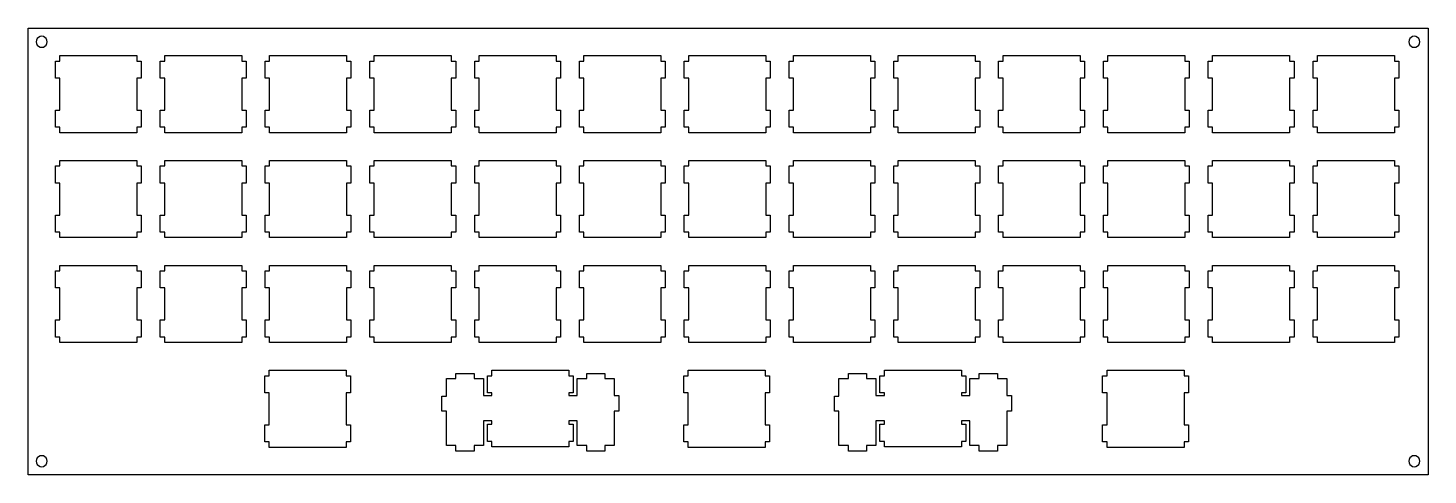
# Model space of a CAD drawing. Extents: x 0 to 2545, y -262 to 550.
import ezdxf

# ---------------------------------------------------------------- set-up
doc = ezdxf.new("R2010")
doc.units = 0

msp = doc.modelspace()

# ---------------------------------------------------------------- linework, layer by layer
for points in [[(0, 550), (2545, 550), (2545, -261.5), (0, -261.5), (0, 550)], [(35, 525), (34.5, 528.1), (33.1, 530.9), (30.9, 533.1), (28.1, 534.5), (25, 535), (21.9, 534.5), (19.1, 533.1), (16.9, 530.9), (15.5, 528.1), (15, 525), (15.5, 521.9), (16.9, 519.1), (19.1, 516.9), (21.9, 515.5), (25, 515), (28.1, 515.5), (30.9, 516.9), (33.1, 519.1), (34.5, 521.9), (35, 525)], [(2530, 525), (2529.5, 528.1), (2528.1, 530.9), (2525.9, 533.1), (2523.1, 534.5), (2520, 535), (2516.9, 534.5), (2514.1, 533.1), (2511.9, 530.9), (2510.5, 528.1), (2510, 525), (2510.5, 521.9), (2511.9, 519.1), (2514.1, 516.9), (2516.9, 515.5), (2520, 515), (2523.1, 515.5), (2525.9, 516.9), (2528.1, 519.1), (2529.5, 521.9), (2530, 525)], [(58, 500), (198, 500), (198, 490), (206, 490), (206, 459), (198, 459), (198, 401), (206, 401), (206, 370), (198, 370), (198, 360), (58, 360), (58, 370), (50, 370), (50, 401), (58, 401), (58, 459), (50, 459), (50, 490), (58, 490), (58, 500)], [(248.5, 500), (388.5, 500), (388.5, 490), (396.5, 490), (396.5, 459), (388.5, 459), (388.5, 401), (396.5, 401), (396.5, 370), (388.5, 370), (388.5, 360), (248.5, 360), (248.5, 370), (240.5, 370), (240.5, 401), (248.5, 401), (248.5, 459), (240.5, 459), (240.5, 490), (248.5, 490), (248.5, 500)], [(439, 500), (579, 500), (579, 490), (587, 490), (587, 459), (579, 459), (579, 401), (587, 401), (587, 370), (579, 370), (579, 360), (439, 360), (439, 370), (431, 370), (431, 401), (439, 401), (439, 459), (431, 459), (431, 490), (439, 490), (439, 500)], [(629.5, 500), (769.5, 500), (769.5, 490), (777.5, 490), (777.5, 459), (769.5, 459), (769.5, 401), (777.5, 401), (777.5, 370), (769.5, 370), (769.5, 360), (629.5, 360), (629.5, 370), (621.5, 370), (621.5, 401), (629.5, 401), (629.5, 459), (621.5, 459), (621.5, 490), (629.5, 490), (629.5, 500)], [(820, 500), (960, 500), (960, 490), (968, 490), (968, 459), (960, 459), (960, 401), (968, 401), (968, 370), (960, 370), (960, 360), (820, 360), (820, 370), (812, 370), (812, 401), (820, 401), (820, 459), (812, 459), (812, 490), (820, 490), (820, 500)], [(1010.5, 500), (1150.5, 500), (1150.5, 490), (1158.5, 490), (1158.5, 459), (1150.5, 459), (1150.5, 401), (1158.5, 401), (1158.5, 370), (1150.5, 370), (1150.5, 360), (1010.5, 360), (1010.5, 370), (1002.5, 370), (1002.5, 401), (1010.5, 401), (1010.5, 459), (1002.5, 459), (1002.5, 490), (1010.5, 490), (1010.5, 500)], [(1201, 500), (1341, 500), (1341, 490), (1349, 490), (1349, 459), (1341, 459), (1341, 401), (1349, 401), (1349, 370), (1341, 370), (1341, 360), (1201, 360), (1201, 370), (1193, 370), (1193, 401), (1201, 401), (1201, 459), (1193, 459), (1193, 490), (1201, 490), (1201, 500)], [(1391.5, 500), (1531.5, 500), (1531.5, 490), (1539.5, 490), (1539.5, 459), (1531.5, 459), (1531.5, 401), (1539.5, 401), (1539.5, 370), (1531.5, 370), (1531.5, 360), (1391.5, 360), (1391.5, 370), (1383.5, 370), (1383.5, 401), (1391.5, 401), (1391.5, 459), (1383.5, 459), (1383.5, 490), (1391.5, 490), (1391.5, 500)], [(1582, 500), (1722, 500), (1722, 490), (1730, 490), (1730, 459), (1722, 459), (1722, 401), (1730, 401), (1730, 370), (1722, 370), (1722, 360), (1582, 360), (1582, 370), (1574, 370), (1574, 401), (1582, 401), (1582, 459), (1574, 459), (1574, 490), (1582, 490), (1582, 500)], [(1772.5, 500), (1912.5, 500), (1912.5, 490), (1920.5, 490), (1920.5, 459), (1912.5, 459), (1912.5, 401), (1920.5, 401), (1920.5, 370), (1912.5, 370), (1912.5, 360), (1772.5, 360), (1772.5, 370), (1764.5, 370), (1764.5, 401), (1772.5, 401), (1772.5, 459), (1764.5, 459), (1764.5, 490), (1772.5, 490), (1772.5, 500)], [(1963, 500), (2103, 500), (2103, 490), (2111, 490), (2111, 459), (2103, 459), (2103, 401), (2111, 401), (2111, 370), (2103, 370), (2103, 360), (1963, 360), (1963, 370), (1955, 370), (1955, 401), (1963, 401), (1963, 459), (1955, 459), (1955, 490), (1963, 490), (1963, 500)], [(2153.5, 500), (2293.5, 500), (2293.5, 490), (2301.5, 490), (2301.5, 459), (2293.5, 459), (2293.5, 401), (2301.5, 401), (2301.5, 370), (2293.5, 370), (2293.5, 360), (2153.5, 360), (2153.5, 370), (2145.5, 370), (2145.5, 401), (2153.5, 401), (2153.5, 459), (2145.5, 459), (2145.5, 490), (2153.5, 490), (2153.5, 500)], [(2344, 500), (2484, 500), (2484, 490), (2492, 490), (2492, 459), (2484, 459), (2484, 401), (2492, 401), (2492, 370), (2484, 370), (2484, 360), (2344, 360), (2344, 370), (2336, 370), (2336, 401), (2344, 401), (2344, 459), (2336, 459), (2336, 490), (2344, 490), (2344, 500)], [(58, 309.5), (198, 309.5), (198, 299.5), (206, 299.5), (206, 268.5), (198, 268.5), (198, 210.5), (206, 210.5), (206, 179.5), (198, 179.5), (198, 169.5), (58, 169.5), (58, 179.5), (50, 179.5), (50, 210.5), (58, 210.5), (58, 268.5), (50, 268.5), (50, 299.5), (58, 299.5), (58, 309.5)], [(248.5, 309.5), (388.5, 309.5), (388.5, 299.5), (396.5, 299.5), (396.5, 268.5), (388.5, 268.5), (388.5, 210.5), (396.5, 210.5), (396.5, 179.5), (388.5, 179.5), (388.5, 169.5), (248.5, 169.5), (248.5, 179.5), (240.5, 179.5), (240.5, 210.5), (248.5, 210.5), (248.5, 268.5), (240.5, 268.5), (240.5, 299.5), (248.5, 299.5), (248.5, 309.5)], [(439, 309.5), (579, 309.5), (579, 299.5), (587, 299.5), (587, 268.5), (579, 268.5), (579, 210.5), (587, 210.5), (587, 179.5), (579, 179.5), (579, 169.5), (439, 169.5), (439, 179.5), (431, 179.5), (431, 210.5), (439, 210.5), (439, 268.5), (431, 268.5), (431, 299.5), (439, 299.5), (439, 309.5)], [(629.5, 309.5), (769.5, 309.5), (769.5, 299.5), (777.5, 299.5), (777.5, 268.5), (769.5, 268.5), (769.5, 210.5), (777.5, 210.5), (777.5, 179.5), (769.5, 179.5), (769.5, 169.5), (629.5, 169.5), (629.5, 179.5), (621.5, 179.5), (621.5, 210.5), (629.5, 210.5), (629.5, 268.5), (621.5, 268.5), (621.5, 299.5), (629.5, 299.5), (629.5, 309.5)], [(820, 309.5), (960, 309.5), (960, 299.5), (968, 299.5), (968, 268.5), (960, 268.5), (960, 210.5), (968, 210.5), (968, 179.5), (960, 179.5), (960, 169.5), (820, 169.5), (820, 179.5), (812, 179.5), (812, 210.5), (820, 210.5), (820, 268.5), (812, 268.5), (812, 299.5), (820, 299.5), (820, 309.5)], [(1010.5, 309.5), (1150.5, 309.5), (1150.5, 299.5), (1158.5, 299.5), (1158.5, 268.5), (1150.5, 268.5), (1150.5, 210.5), (1158.5, 210.5), (1158.5, 179.5), (1150.5, 179.5), (1150.5, 169.5), (1010.5, 169.5), (1010.5, 179.5), (1002.5, 179.5), (1002.5, 210.5), (1010.5, 210.5), (1010.5, 268.5), (1002.5, 268.5), (1002.5, 299.5), (1010.5, 299.5), (1010.5, 309.5)], [(1201, 309.5), (1341, 309.5), (1341, 299.5), (1349, 299.5), (1349, 268.5), (1341, 268.5), (1341, 210.5), (1349, 210.5), (1349, 179.5), (1341, 179.5), (1341, 169.5), (1201, 169.5), (1201, 179.5), (1193, 179.5), (1193, 210.5), (1201, 210.5), (1201, 268.5), (1193, 268.5), (1193, 299.5), (1201, 299.5), (1201, 309.5)], [(1391.5, 309.5), (1531.5, 309.5), (1531.5, 299.5), (1539.5, 299.5), (1539.5, 268.5), (1531.5, 268.5), (1531.5, 210.5), (1539.5, 210.5), (1539.5, 179.5), (1531.5, 179.5), (1531.5, 169.5), (1391.5, 169.5), (1391.5, 179.5), (1383.5, 179.5), (1383.5, 210.5), (1391.5, 210.5), (1391.5, 268.5), (1383.5, 268.5), (1383.5, 299.5), (1391.5, 299.5), (1391.5, 309.5)], [(1582, 309.5), (1722, 309.5), (1722, 299.5), (1730, 299.5), (1730, 268.5), (1722, 268.5), (1722, 210.5), (1730, 210.5), (1730, 179.5), (1722, 179.5), (1722, 169.5), (1582, 169.5), (1582, 179.5), (1574, 179.5), (1574, 210.5), (1582, 210.5), (1582, 268.5), (1574, 268.5), (1574, 299.5), (1582, 299.5), (1582, 309.5)], [(1772.5, 309.5), (1912.5, 309.5), (1912.5, 299.5), (1920.5, 299.5), (1920.5, 268.5), (1912.5, 268.5), (1912.5, 210.5), (1920.5, 210.5), (1920.5, 179.5), (1912.5, 179.5), (1912.5, 169.5), (1772.5, 169.5), (1772.5, 179.5), (1764.5, 179.5), (1764.5, 210.5), (1772.5, 210.5), (1772.5, 268.5), (1764.5, 268.5), (1764.5, 299.5), (1772.5, 299.5), (1772.5, 309.5)], [(1963, 309.5), (2103, 309.5), (2103, 299.5), (2111, 299.5), (2111, 268.5), (2103, 268.5), (2103, 210.5), (2111, 210.5), (2111, 179.5), (2103, 179.5), (2103, 169.5), (1963, 169.5), (1963, 179.5), (1955, 179.5), (1955, 210.5), (1963, 210.5), (1963, 268.5), (1955, 268.5), (1955, 299.5), (1963, 299.5), (1963, 309.5)], [(2153.5, 309.5), (2293.5, 309.5), (2293.5, 299.5), (2301.5, 299.5), (2301.5, 268.5), (2293.5, 268.5), (2293.5, 210.5), (2301.5, 210.5), (2301.5, 179.5), (2293.5, 179.5), (2293.5, 169.5), (2153.5, 169.5), (2153.5, 179.5), (2145.5, 179.5), (2145.5, 210.5), (2153.5, 210.5), (2153.5, 268.5), (2145.5, 268.5), (2145.5, 299.5), (2153.5, 299.5), (2153.5, 309.5)], [(2344, 309.5), (2484, 309.5), (2484, 299.5), (2492, 299.5), (2492, 268.5), (2484, 268.5), (2484, 210.5), (2492, 210.5), (2492, 179.5), (2484, 179.5), (2484, 169.5), (2344, 169.5), (2344, 179.5), (2336, 179.5), (2336, 210.5), (2344, 210.5), (2344, 268.5), (2336, 268.5), (2336, 299.5), (2344, 299.5), (2344, 309.5)], [(58, 119), (198, 119), (198, 109), (206, 109), (206, 78), (198, 78), (198, 20), (206, 20), (206, -11), (198, -11), (198, -21), (58, -21), (58, -11), (50, -11), (50, 20), (58, 20), (58, 78), (50, 78), (50, 109), (58, 109), (58, 119)], [(248.5, 119), (388.5, 119), (388.5, 109), (396.5, 109), (396.5, 78), (388.5, 78), (388.5, 20), (396.5, 20), (396.5, -11), (388.5, -11), (388.5, -21), (248.5, -21), (248.5, -11), (240.5, -11), (240.5, 20), (248.5, 20), (248.5, 78), (240.5, 78), (240.5, 109), (248.5, 109), (248.5, 119)], [(439, 119), (579, 119), (579, 109), (587, 109), (587, 78), (579, 78), (579, 20), (587, 20), (587, -11), (579, -11), (579, -21), (439, -21), (439, -11), (431, -11), (431, 20), (439, 20), (439, 78), (431, 78), (431, 109), (439, 109), (439, 119)], [(629.5, 119), (769.5, 119), (769.5, 109), (777.5, 109), (777.5, 78), (769.5, 78), (769.5, 20), (777.5, 20), (777.5, -11), (769.5, -11), (769.5, -21), (629.5, -21), (629.5, -11), (621.5, -11), (621.5, 20), (629.5, 20), (629.5, 78), (621.5, 78), (621.5, 109), (629.5, 109), (629.5, 119)], [(820, 119), (960, 119), (960, 109), (968, 109), (968, 78), (960, 78), (960, 20), (968, 20), (968, -11), (960, -11), (960, -21), (820, -21), (820, -11), (812, -11), (812, 20), (820, 20), (820, 78), (812, 78), (812, 109), (820, 109), (820, 119)], [(1010.5, 119), (1150.5, 119), (1150.5, 109), (1158.5, 109), (1158.5, 78), (1150.5, 78), (1150.5, 20), (1158.5, 20), (1158.5, -11), (1150.5, -11), (1150.5, -21), (1010.5, -21), (1010.5, -11), (1002.5, -11), (1002.5, 20), (1010.5, 20), (1010.5, 78), (1002.5, 78), (1002.5, 109), (1010.5, 109), (1010.5, 119)], [(1201, 119), (1341, 119), (1341, 109), (1349, 109), (1349, 78), (1341, 78), (1341, 20), (1349, 20), (1349, -11), (1341, -11), (1341, -21), (1201, -21), (1201, -11), (1193, -11), (1193, 20), (1201, 20), (1201, 78), (1193, 78), (1193, 109), (1201, 109), (1201, 119)], [(1391.5, 119), (1531.5, 119), (1531.5, 109), (1539.5, 109), (1539.5, 78), (1531.5, 78), (1531.5, 20), (1539.5, 20), (1539.5, -11), (1531.5, -11), (1531.5, -21), (1391.5, -21), (1391.5, -11), (1383.5, -11), (1383.5, 20), (1391.5, 20), (1391.5, 78), (1383.5, 78), (1383.5, 109), (1391.5, 109), (1391.5, 119)], [(1582, 119), (1722, 119), (1722, 109), (1730, 109), (1730, 78), (1722, 78), (1722, 20), (1730, 20), (1730, -11), (1722, -11), (1722, -21), (1582, -21), (1582, -11), (1574, -11), (1574, 20), (1582, 20), (1582, 78), (1574, 78), (1574, 109), (1582, 109), (1582, 119)], [(1772.5, 119), (1912.5, 119), (1912.5, 109), (1920.5, 109), (1920.5, 78), (1912.5, 78), (1912.5, 20), (1920.5, 20), (1920.5, -11), (1912.5, -11), (1912.5, -21), (1772.5, -21), (1772.5, -11), (1764.5, -11), (1764.5, 20), (1772.5, 20), (1772.5, 78), (1764.5, 78), (1764.5, 109), (1772.5, 109), (1772.5, 119)], [(1963, 119), (2103, 119), (2103, 109), (2111, 109), (2111, 78), (2103, 78), (2103, 20), (2111, 20), (2111, -11), (2103, -11), (2103, -21), (1963, -21), (1963, -11), (1955, -11), (1955, 20), (1963, 20), (1963, 78), (1955, 78), (1955, 109), (1963, 109), (1963, 119)], [(2153.5, 119), (2293.5, 119), (2293.5, 109), (2301.5, 109), (2301.5, 78), (2293.5, 78), (2293.5, 20), (2301.5, 20), (2301.5, -11), (2293.5, -11), (2293.5, -21), (2153.5, -21), (2153.5, -11), (2145.5, -11), (2145.5, 20), (2153.5, 20), (2153.5, 78), (2145.5, 78), (2145.5, 109), (2153.5, 109), (2153.5, 119)], [(2344, 119), (2484, 119), (2484, 109), (2492, 109), (2492, 78), (2484, 78), (2484, 20), (2492, 20), (2492, -11), (2484, -11), (2484, -21), (2344, -21), (2344, -11), (2336, -11), (2336, 20), (2344, 20), (2344, 78), (2336, 78), (2336, 109), (2344, 109), (2344, 119)], [(438.5, -71.5), (578.5, -71.5), (578.5, -81.5), (586.5, -81.5), (586.5, -112.5), (578.5, -112.5), (578.5, -170.5), (586.5, -170.5), (586.5, -201.5), (578.5, -201.5), (578.5, -211.5), (438.5, -211.5), (438.5, -201.5), (430.5, -201.5), (430.5, -170.5), (438.5, -170.5), (438.5, -112.5), (430.5, -112.5), (430.5, -81.5), (438.5, -81.5), (438.5, -71.5)], [(843.2, -71.5), (983.2, -71.5), (983.2, -81.5), (991.2, -81.5), (991.2, -112.5), (983.2, -112.5), (983.2, -117.5), (998.5, -117.5), (998.5, -86.2), (1015.6, -86.2), (1015.6, -77), (1048.7, -77), (1048.7, -86.2), (1065.8, -86.2), (1065.8, -117.5), (1074.2, -117.5), (1074.2, -145.5), (1065.8, -145.5), (1065.8, -208.2), (1048.7, -208.2), (1048.7, -218), (1015.6, -218), (1015.6, -208.2), (998.5, -208.2), (998.5, -163.5), (983.2, -163.5), (983.2, -169.5), (991.2, -169.5), (991.2, -200.5), (983.2, -200.5), (983.2, -210.5), (843.2, -210.5), (843.2, -200.5), (835.2, -200.5), (835.2, -169.5), (843.2, -169.5), (843.2, -163.5), (828, -163.5), (828, -208.2), (810.9, -208.2), (810.9, -218), (777.9, -218), (777.9, -208.2), (760.6, -208.2), (760.6, -145.5), (752.4, -145.5), (752.4, -118.5), (760.6, -118.5), (760.6, -86.2), (777.9, -86.2), (777.9, -77), (810.9, -77), (810.9, -86.2), (828, -86.2), (828, -117.5), (843.2, -117.5), (843.2, -112.5), (835.2, -112.5), (835.2, -81.5), (843.2, -81.5), (843.2, -71.5)], [(1200, -71.5), (1340, -71.5), (1340, -81.5), (1348, -81.5), (1348, -112.5), (1340, -112.5), (1340, -170.5), (1348, -170.5), (1348, -201.5), (1340, -201.5), (1340, -211.5), (1200, -211.5), (1200, -201.5), (1192, -201.5), (1192, -170.5), (1200, -170.5), (1200, -112.5), (1192, -112.5), (1192, -81.5), (1200, -81.5), (1200, -71.5)], [(1556.8, -71.5), (1696.8, -71.5), (1696.8, -81.5), (1704.8, -81.5), (1704.8, -112.5), (1696.8, -112.5), (1696.8, -117.5), (1712, -117.5), (1712, -86.2), (1729.2, -86.2), (1729.2, -77), (1762.2, -77), (1762.2, -86.2), (1779.3, -86.2), (1779.3, -117.5), (1787.7, -117.5), (1787.7, -145.5), (1779.3, -145.5), (1779.3, -208.2), (1762.2, -208.2), (1762.2, -218), (1729.2, -218), (1729.2, -208.2), (1712, -208.2), (1712, -163.5), (1696.8, -163.5), (1696.8, -169.5), (1704.8, -169.5), (1704.8, -200.5), (1696.8, -200.5), (1696.8, -210.5), (1556.8, -210.5), (1556.8, -200.5), (1548.8, -200.5), (1548.8, -169.5), (1556.8, -169.5), (1556.8, -163.5), (1541.5, -163.5), (1541.5, -208.2), (1524.3, -208.2), (1524.3, -218), (1491.3, -218), (1491.3, -208.2), (1474.2, -208.2), (1474.2, -145.5), (1465.8, -145.5), (1465.8, -118.5), (1474.2, -118.5), (1474.2, -86.2), (1491.3, -86.2), (1491.3, -77), (1524.3, -77), (1524.3, -86.2), (1541.5, -86.2), (1541.5, -117.5), (1556.8, -117.5), (1556.8, -112.5), (1548.8, -112.5), (1548.8, -81.5), (1556.8, -81.5), (1556.8, -71.5)], [(1961.5, -71.5), (2101.5, -71.5), (2101.5, -81.5), (2109.5, -81.5), (2109.5, -112.5), (2101.5, -112.5), (2101.5, -170.5), (2109.5, -170.5), (2109.5, -201.5), (2101.5, -201.5), (2101.5, -211.5), (1961.5, -211.5), (1961.5, -201.5), (1953.5, -201.5), (1953.5, -170.5), (1961.5, -170.5), (1961.5, -112.5), (1953.5, -112.5), (1953.5, -81.5), (1961.5, -81.5), (1961.5, -71.5)], [(35, -236.5), (34.5, -233.4), (33.1, -230.6), (30.9, -228.4), (28.1, -227), (25, -226.5), (21.9, -227), (19.1, -228.4), (16.9, -230.6), (15.5, -233.4), (15, -236.5), (15.5, -239.6), (16.9, -242.4), (19.1, -244.6), (21.9, -246), (25, -246.5), (28.1, -246), (30.9, -244.6), (33.1, -242.4), (34.5, -239.6), (35, -236.5)], [(2530, -236.5), (2529.5, -233.4), (2528.1, -230.6), (2525.9, -228.4), (2523.1, -227), (2520, -226.5), (2516.9, -227), (2514.1, -228.4), (2511.9, -230.6), (2510.5, -233.4), (2510, -236.5), (2510.5, -239.6), (2511.9, -242.4), (2514.1, -244.6), (2516.9, -246), (2520, -246.5), (2523.1, -246), (2525.9, -244.6), (2528.1, -242.4), (2529.5, -239.6), (2530, -236.5)]]:
    msp.add_lwpolyline(points)

doc.saveas('drawing.dxf')
